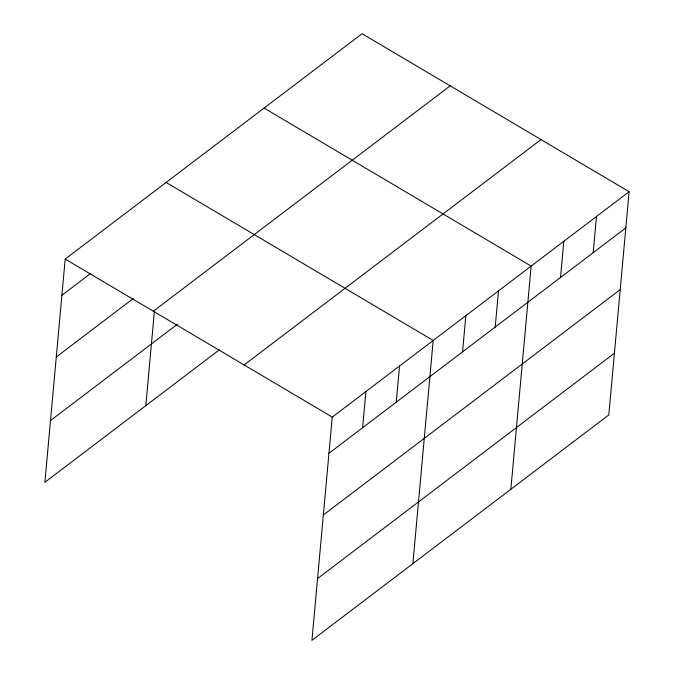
<?xml version="1.0" encoding="UTF-8"?>
<svg xmlns="http://www.w3.org/2000/svg" width="674" height="674" viewBox="0 0 674 674"><rect width="100%" height="100%" fill="white"/><g stroke="black" fill="none" stroke-linecap="round" stroke-linejoin="round"><path stroke-width="1.01" d="M629.12 191.711L332.257 417.088L311.944 640.3L608.807 414.923L629.12 191.711L362.056 33.7L65.193 259.077L44.88 482.289L219.497 349.722M145.811 405.664L154.321 312.146M362.604 427.729L365.898 391.543M396.253 402.184L399.547 365.999M412.876 563.675L433.188 340.463L166.124 182.452M462.549 351.853L465.844 315.668M495.205 327.058L498.499 290.873M510.841 489.299L531.154 266.087L264.09 108.076M560.524 277.477L563.809 241.292M593.179 252.683L596.465 216.497M61.898 295.263L90.619 273.459M56.279 356.984L133.418 298.422M153.318 311.219L450.19 85.842M50.491 420.568L177.388 324.236M244.123 364.946L540.995 139.569M328.963 453.273L625.834 227.896M323.343 514.987L620.215 289.609M317.555 578.578L614.427 353.201M65.193 259.077L332.257 417.088"/></g></svg>
